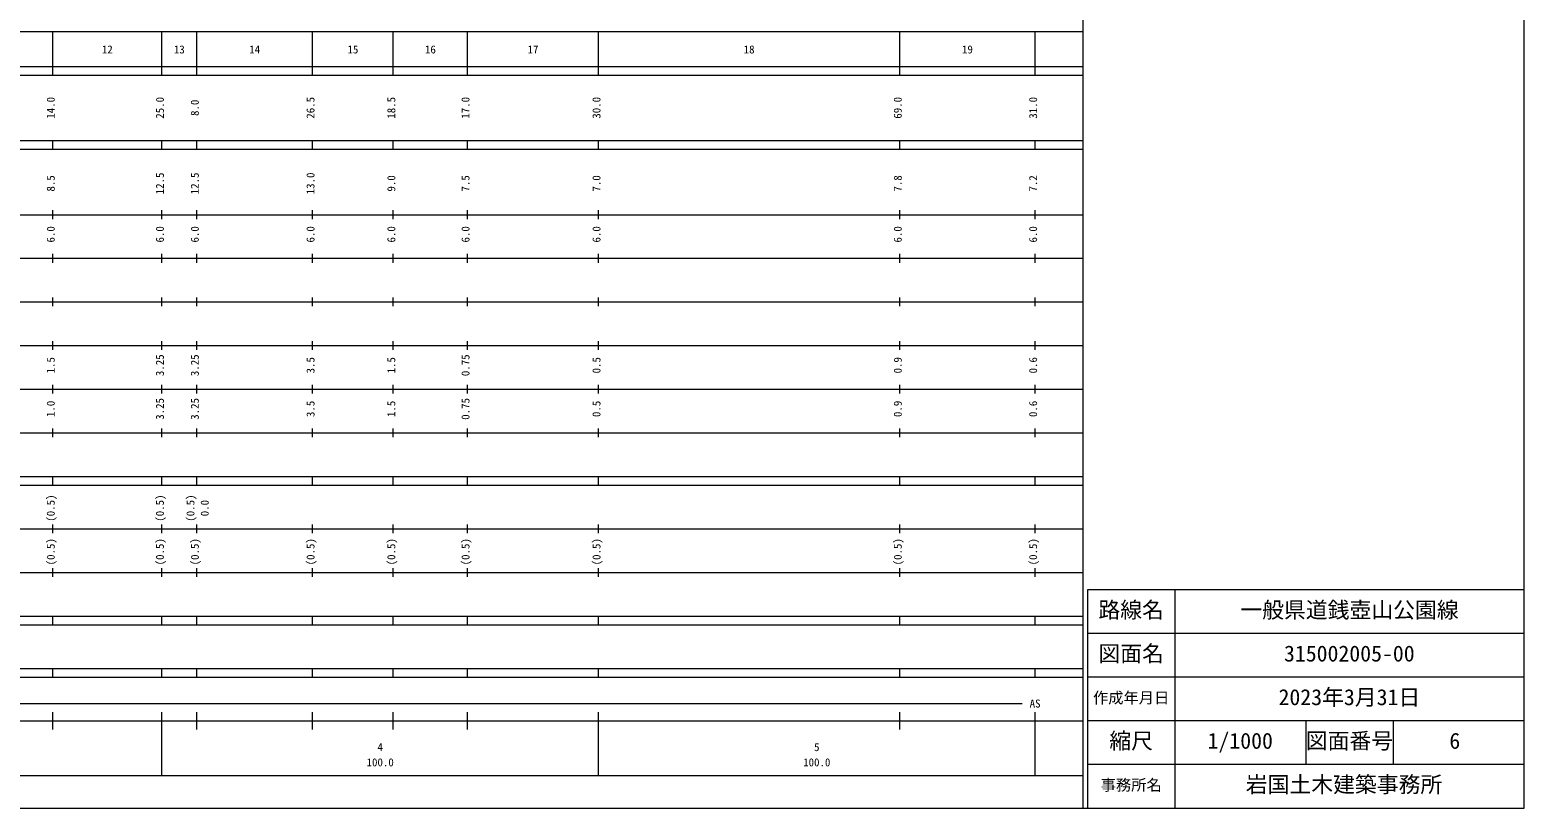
# Model space of a CAD drawing. Units: millimetres, scale not verified. Extents: x 40000 to 680000, y 20000 to 380000.
# Drawn here: x 337762 to 680000, y 20000 to 198357 of the extents above; entities that cross this region are included whole.
import ezdxf
from ezdxf.enums import TextEntityAlignment as Align

# ---------------------------------------------------------------- set-up
doc = ezdxf.new("R2010")
doc.units = ezdxf.units.MM
doc.header["$LTSCALE"] = 1000
for name, color, linetype, lineweight in [('M-TTL', 2, 'Continuous', 13), ('M-TTL-BAND', 7, 'Continuous', 13), ('M-TTL-FRAM', 2, 'Continuous', 13), ('M-TTL-LINE', 7, 'Continuous', 13), ('M-TTL-TXT', 7, 'Continuous', 13)]:
    doc.layers.add(name, color=color, linetype=linetype, lineweight=lineweight)
doc.styles.add('ＭＳ ゴシック', font='')
doc.styles.get('ＭＳ ゴシック').set_extended_font_data('MS Gothic')

msp = doc.modelspace()

# ---------------------------------------------------------------- linework, layer by layer
at = {"layer": 'M-TTL'}
for p, q in [((680000, 20000), (680000, 380000)), ((40000, 20000), (680000, 20000))]:
    msp.add_line(p, q, dxfattribs=at)
at = {"layer": 'M-TTL-BAND'}
for p, q in [((579000, 20000), (579000, 370000)), ((68000, 198000), (579000, 198000)), ((343000, 188000), (343000, 198000)), ((368000, 188000), (368000, 198000)), ((376000, 188000), (376000, 198000)), ((402500, 188000), (402500, 198000)), ((421000, 188000), (421000, 198000)), ((438000, 188000), (438000, 198000)), ((468000, 188000), (468000, 198000)), ((537000, 188000), (537000, 198000)), ((568000, 188000), (568000, 198000)), ((40000, 190000), (579000, 190000)), ((40000, 188000), (579000, 188000)), ((40000, 173000), (579000, 173000)), ((343000, 171000), (343000, 173000)), ((368000, 171000), (368000, 173000)), ((376000, 171000), (376000, 173000)), ((402500, 171000), (402500, 173000)), ((421000, 171000), (421000, 173000)), ((438000, 171000), (438000, 173000)), ((468000, 171000), (468000, 173000)), ((537000, 171000), (537000, 173000)), ((568000, 171000), (568000, 173000)), ((40000, 171000), (579000, 171000)), ((40000, 156000), (579000, 156000)), ((343000, 155000), (343000, 157000)), ((368000, 155000), (368000, 157000)), ((376000, 155000), (376000, 157000)), ((402500, 155000), (402500, 157000)), ((421000, 155000), (421000, 157000)), ((438000, 155000), (438000, 157000)), ((468000, 155000), (468000, 157000)), ((537000, 155000), (537000, 157000)), ((568000, 155000), (568000, 157000)), ((46000, 146000), (579000, 146000)), ((343000, 145000), (343000, 147000)), ((368000, 145000), (368000, 147000)), ((376000, 145000), (376000, 147000)), ((402500, 145000), (402500, 147000)), ((421000, 145000), (421000, 147000)), ((438000, 145000), (438000, 147000)), ((468000, 145000), (468000, 147000)), ((537000, 145000), (537000, 147000)), ((568000, 145000), (568000, 147000)), ((343000, 135000), (343000, 137000)), ((368000, 135000), (368000, 137000)), ((376000, 135000), (376000, 137000)), ((402500, 135000), (402500, 137000)), ((421000, 135000), (421000, 137000)), ((438000, 135000), (438000, 137000)), ((468000, 135000), (468000, 137000)), ((537000, 135000), (537000, 137000)), ((568000, 135000), (568000, 137000)), ((52000, 136000), (579000, 136000)), ((343000, 125000), (343000, 127000)), ((368000, 125000), (368000, 127000)), ((376000, 125000), (376000, 127000)), ((402500, 125000), (402500, 127000)), ((421000, 125000), (421000, 127000)), ((438000, 125000), (438000, 127000)), ((468000, 125000), (468000, 127000)), ((537000, 125000), (537000, 127000)), ((568000, 125000), (568000, 127000)), ((46000, 126000), (579000, 126000)), ((343000, 115000), (343000, 117000)), ((368000, 115000), (368000, 117000)), ((376000, 115000), (376000, 117000)), ((402500, 115000), (402500, 117000)), ((421000, 115000), (421000, 117000)), ((438000, 115000), (438000, 117000)), ((468000, 115000), (468000, 117000)), ((537000, 115000), (537000, 117000)), ((568000, 115000), (568000, 117000)), ((52000, 116000), (579000, 116000)), ((343000, 105000), (343000, 107000)), ((368000, 105000), (368000, 107000)), ((376000, 105000), (376000, 107000)), ((402500, 105000), (402500, 107000)), ((421000, 105000), (421000, 107000)), ((438000, 105000), (438000, 107000)), ((468000, 105000), (468000, 107000)), ((537000, 105000), (537000, 107000)), ((568000, 105000), (568000, 107000)), ((46000, 106000), (579000, 106000)), ((40000, 96000), (579000, 96000)), ((343000, 94000), (343000, 96000)), ((368000, 94000), (368000, 96000)), ((376000, 94000), (376000, 96000)), ((402500, 94000), (402500, 96000)), ((421000, 94000), (421000, 96000)), ((438000, 94000), (438000, 96000)), ((468000, 94000), (468000, 96000)), ((537000, 94000), (537000, 96000)), ((568000, 94000), (568000, 96000)), ((40000, 94000), (579000, 94000)), ((49000, 84000), (579000, 84000)), ((343000, 83000), (343000, 85000)), ((368000, 83000), (368000, 85000)), ((376000, 83000), (376000, 85000)), ((402500, 83000), (402500, 85000)), ((421000, 83000), (421000, 85000)), ((438000, 83000), (438000, 85000)), ((468000, 83000), (468000, 85000)), ((537000, 83000), (537000, 85000)), ((568000, 83000), (568000, 85000)), ((40000, 74000), (579000, 74000)), ((343000, 73000), (343000, 75000)), ((368000, 73000), (368000, 75000)), ((376000, 73000), (376000, 75000)), ((402500, 73000), (402500, 75000)), ((421000, 73000), (421000, 75000)), ((438000, 73000), (438000, 75000)), ((468000, 73000), (468000, 75000)), ((537000, 73000), (537000, 75000)), ((568000, 73000), (568000, 75000)), ((40000, 64000), (579000, 64000)), ((40000, 62000), (579000, 62000)), ((343000, 62000), (343000, 64000)), ((368000, 62000), (368000, 64000)), ((376000, 62000), (376000, 64000)), ((402500, 62000), (402500, 64000)), ((421000, 62000), (421000, 64000)), ((438000, 62000), (438000, 64000)), ((468000, 62000), (468000, 64000)), ((537000, 62000), (537000, 64000)), ((568000, 62000), (568000, 64000)), ((40000, 52000), (579000, 52000)), ((343000, 50000), (343000, 52000)), ((368000, 50000), (368000, 52000)), ((376000, 50000), (376000, 52000)), ((402500, 50000), (402500, 52000)), ((421000, 50000), (421000, 52000)), ((438000, 50000), (438000, 52000)), ((468000, 50000), (468000, 52000)), ((537000, 50000), (537000, 52000)), ((568000, 50000), (568000, 52000)), ((40000, 50000), (579000, 50000)), ((71000, 44000), (565000, 44000)), ((343000, 38000), (343000, 42000)), ((368000, 27500), (368000, 42000)), ((376000, 38000), (376000, 42000)), ((402500, 38000), (402500, 42000)), ((421000, 38000), (421000, 42000)), ((438000, 38000), (438000, 42000)), ((468000, 27500), (468000, 42000)), ((537000, 38000), (537000, 42000)), ((568000, 27500), (568000, 42000)), ((40000, 40000), (579000, 40000)), ((68000, 27500), (579000, 27500))]:
    msp.add_line(p, q, dxfattribs=at)
at = {"layer": 'M-TTL-FRAM'}
for p, q in [((680000, 70000), (580000, 70000)), ((580000, 70000), (580000, 20000))]:
    msp.add_line(p, q, dxfattribs=at)
at = {"layer": 'M-TTL-LINE'}
for p, q in [((600000, 70000), (600000, 20000)), ((680000, 60000), (580000, 60000)), ((680000, 50000), (580000, 50000)), ((680000, 40000), (580000, 40000)), ((630000, 40000), (630000, 30000)), ((650000, 40000), (650000, 30000)), ((680000, 30000), (580000, 30000))]:
    msp.add_line(p, q, dxfattribs=at)

# ---------------------------------------------------------------- texts
at = {"layer": 'M-TTL-BAND', "style": 'ＭＳ ゴシック'}
for s, p in [('12', (354250, 192405)), ('13', (370750, 192405)), ('14', (388000, 192405)), ('15', (410500, 192405)), ('16', (428250, 192405)), ('17', (451750, 192405)), ('18', (501250, 192405)), ('19', (551250, 192405)), ('AS', (566750, 42500)), ('4', (417375, 32523)), ('5', (517375, 32523)), ('100.0', (414875, 29033)), ('100.0', (514875, 29033))]:
    msp.add_text(s, height=1833, dxfattribs=at).set_placement(p, align=Align.BOTTOM_LEFT)
for s, p in [('14.0', (344000, 178000)), ('25.0', (369000, 178000)), ('8.0', (377000, 178625)), ('26.5', (403500, 178000)), ('18.5', (422000, 178000)), ('17.0', (439000, 178000)), ('30.0', (469000, 178000)), ('69.0', (538000, 178000)), ('31.0', (569000, 178000)), ('8.5', (344000, 161299)), ('12.5', (369000, 160674)), ('12.5', (377000, 160674)), ('13.0', (403500, 160674)), ('9.0', (422000, 161299)), ('7.5', (439000, 161299)), ('7.0', (469000, 161299)), ('7.8', (538000, 161299)), ('7.2', (569000, 161299)), ('6.0', (344000, 149625)), ('6.0', (369000, 149625)), ('6.0', (377000, 149625)), ('6.0', (403500, 149625)), ('6.0', (422000, 149625)), ('6.0', (439000, 149625)), ('6.0', (469000, 149625)), ('6.0', (538000, 149625)), ('6.0', (569000, 149625)), ('1.5', (344000, 119625)), ('3.25', (369000, 119000)), ('3.25', (377000, 119000)), ('3.5', (403500, 119625)), ('1.5', (422000, 119625)), ('0.75', (439000, 119000)), ('0.5', (469000, 119625)), ('0.9', (538000, 119625)), ('0.6', (569000, 119625)), ('1.0', (344000, 109625)), ('3.25', (369000, 109000)), ('3.25', (377000, 109000)), ('3.5', (403500, 109625)), ('1.5', (422000, 109625)), ('0.75', (439000, 109000)), ('0.5', (469000, 109625)), ('0.9', (538000, 109625)), ('0.6', (569000, 109625)), ('(0.5)', (344000, 85639)), ('(0.5)', (369000, 85639)), ('(0.5)', (376000, 85639)), ('0.0', (379262, 86889)), ('(0.5)', (344000, 75639)), ('(0.5)', (369000, 75639)), ('(0.5)', (377000, 75639)), ('(0.5)', (403500, 75639)), ('(0.5)', (422000, 75639)), ('(0.5)', (439000, 75639)), ('(0.5)', (469000, 75639)), ('(0.5)', (538000, 75639)), ('(0.5)', (569000, 75639))]:
    msp.add_text(s, height=1833, rotation=90, dxfattribs=at).set_placement(p, align=Align.BOTTOM_LEFT)
at = {"layer": 'M-TTL-TXT', "style": 'ＭＳ ゴシック'}
for s, height, p in [('路線名', 3666, (582500, 62500)), ('路線名', 3666, (582500, 62500)), ('一般県道銭壺山公園線', 3666, (615000, 62500)), ('図面名', 3666, (582500, 52500)), ('図面名', 3666, (582500, 52500)), ('315002005-00', 3666, (625000, 52500)), ('作成年月日', 2566, (581250, 43250)), ('作成年月日', 2566, (581250, 43250)), ('2023年3月31日', 3666, (623750, 42500)), ('縮尺', 3666, (585000, 32500)), ('縮尺', 3666, (585000, 32500)), ('図面番号', 3666, (630000, 32500)), ('図面番号', 3666, (630000, 32500)), ('1/1000', 3666, (607500, 32500)), ('6', 3666, (662875, 32500)), ('岩国土木建築事務所 ', 3666, (616250, 22500)), ('事務所名', 2566, (583000, 23250)), ('事務所名', 2566, (583000, 23250))]:
    msp.add_text(s, height=height, dxfattribs=at).set_placement(p, align=Align.BOTTOM_LEFT)

doc.saveas('drawing.dxf')
